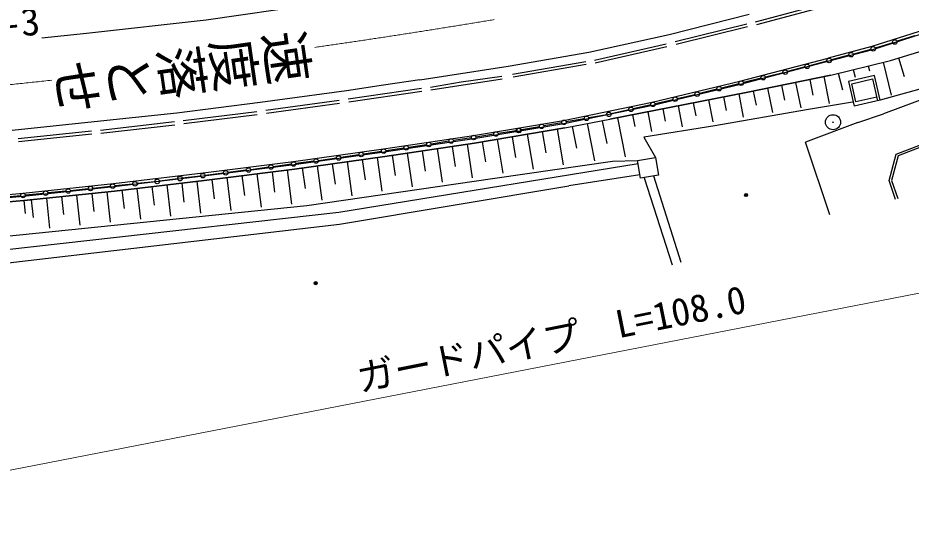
# Model space of a CAD drawing. Units: millimetres, scale not verified. Extents: x 40000 to 680000, y 20000 to 380000.
# Drawn here: x 406428 to 465421, y 240842 to 275017 of the extents above; entities that cross this region are included whole.
import ezdxf
from ezdxf.enums import TextEntityAlignment as Align

# ---------------------------------------------------------------- set-up
doc = ezdxf.new("R2010")
doc.units = ezdxf.units.MM
doc.header["$LTSCALE"] = 1000
doc.linetypes.add('CHAIN', pattern=[18.5, 12, -1.5, 3.5, -1.5])
for name, color, linetype, lineweight in [('M-BGD', 7, 'Continuous', 25), ('M-BMK', 2, 'CHAIN', 13), ('M-STR-HTXT', 7, 'Continuous', 13)]:
    doc.layers.add(name, color=color, linetype=linetype, lineweight=lineweight)
doc.styles.add('@ＭＳ ゴシック', font='')
doc.styles.add('ＭＳ ゴシック', font='')
doc.styles.get('@ＭＳ ゴシック').set_extended_font_data('@MS Gothic')
doc.styles.get('ＭＳ ゴシック').set_extended_font_data('MS Gothic')

msp = doc.modelspace()

# ---------------------------------------------------------------- linework, layer by layer
at = {"layer": 'M-BGD'}
for p, q in [((418868, 274897), (425892, 275892)), ((455146, 274758), (459861, 276014)), ((459913, 275820), (455198, 274565)), ((449437, 273921), (454726, 275262)), ((468558, 274956), (462836, 273115)), ((410965, 273997), (418868, 274897)), ((449845, 273447), (454561, 274618)), ((454609, 274424), (449893, 273253)), ((462892, 272923), (468624, 274767)), ((408006, 273691), (410965, 273997)), ((444131, 272752), (449437, 273921)), ((465636, 273834), (464488, 273468)), ((444515, 272219), (449251, 273301)), ((464202, 273377), (463054, 273010)), ((464066, 272207), (468251, 273504)), ((464066, 272207), (468251, 273504)), ((438808, 271833), (444131, 272752)), ((449295, 273106), (444559, 272024)), ((462836, 273115), (459949, 272361)), ((459999, 272168), (462892, 272923)), ((462766, 272926), (461605, 272619)), ((439100, 271288), (443935, 272125)), ((454108, 270836), (459949, 272361)), ((454157, 270642), (459999, 272168)), ((459863, 272159), (458702, 271852)), ((460119, 271232), (464066, 272207)), ((460119, 271232), (464066, 272207)), ((461315, 272543), (460153, 272236)), ((463572, 272085), (464108, 269916)), ((464589, 272369), (464970, 271139)), ((432984, 270917), (438808, 271833)), ((443969, 271928), (439135, 271091)), ((456960, 271394), (455797, 271102)), ((458412, 271776), (457251, 271469)), ((461599, 271598), (461723, 271096)), ((462586, 271841), (462664, 271522)), ((432984, 270917), (430582, 270568)), ((433672, 270441), (435712, 270785)), ((438413, 270975), (433703, 270244)), ((435712, 270785), (438382, 271172)), ((448309, 269440), (454108, 270836)), ((455506, 271030), (454343, 270738)), ((454533, 270089), (460119, 271232)), ((460119, 271232), (454533, 270089)), ((458722, 270946), (458935, 269908)), ((459653, 271137), (460016, 269365)), ((460612, 271354), (460882, 270261)), ((463002, 271216), (461284, 270820)), ((461284, 270820), (461660, 269187)), ((461505, 270668), (462866, 270982)), ((462866, 270982), (463206, 269534)), ((463383, 269575), (463002, 271216)), ((428133, 270194), (422421, 269430)), ((430582, 270568), (428133, 270194)), ((433079, 270359), (430653, 270001)), ((448352, 269245), (454157, 270642)), ((452598, 270301), (451435, 270010)), ((454052, 270665), (452889, 270374)), ((455929, 270375), (456258, 268768)), ((456860, 270565), (457062, 269577)), ((457791, 270756), (458137, 269067)), ((461767, 269467), (461505, 270668)), ((467071, 270613), (463383, 269575)), ((430653, 270001), (428248, 269654)), ((433107, 270162), (428277, 269456)), ((445523, 268318), (454533, 270089)), ((454533, 270089), (445523, 268318)), ((449687, 269607), (448522, 269342)), ((451144, 269940), (449979, 269674)), ((452030, 269597), (452316, 268142)), ((453031, 269794), (453207, 268899)), ((454032, 269990), (454332, 268462)), ((454998, 270184), (455190, 269245)), ((463148, 269783), (461767, 269467)), ((467295, 270062), (463587, 268673)), ((422421, 269430), (416927, 268712)), ((427647, 269562), (422814, 268891)), ((427674, 269364), (422841, 268693)), ((442458, 268241), (448309, 269440)), ((442495, 268045), (448352, 269245)), ((448230, 269275), (447065, 269009)), ((449027, 269007), (449186, 268200)), ((450028, 269203), (450300, 267822)), ((451029, 269400), (451196, 268549)), ((461546, 269447), (458512, 268949)), ((463383, 269575), (461659, 269180)), ((416927, 268712), (411474, 268137)), ((422209, 268808), (417356, 268221)), ((422233, 268610), (417380, 268022)), ((445314, 268617), (444128, 268406)), ((446772, 268943), (445608, 268677)), ((446024, 268416), (446531, 265839)), ((447025, 268613), (447175, 267850)), ((448026, 268810), (448283, 267501)), ((458512, 268949), (452462, 267886)), ((461910, 268098), (463587, 268673)), ((464439, 266012), (471256, 268653)), ((471312, 268514), (464565, 265900)), ((411474, 268137), (406050, 267578)), ((416765, 268137), (411894, 267582)), ((416788, 267938), (411916, 267383)), ((436518, 267243), (442458, 268241)), ((436549, 267045), (442495, 268045)), ((440869, 267827), (439682, 267616)), ((442350, 268090), (441164, 267879)), ((442541, 267748), (445523, 268318)), ((442541, 267748), (445523, 268318)), ((443832, 268354), (442646, 268143)), ((443038, 267843), (443313, 266401)), ((444032, 268033), (444501, 265578)), ((445026, 268223), (445314, 266718)), ((452462, 267886), (447762, 267127)), ((461910, 268098), (458445, 266813)), ((411300, 267521), (406447, 267027)), ((411320, 267322), (406467, 266828)), ((430585, 266359), (436518, 267243)), ((442541, 267748), (436596, 266749)), ((436596, 266749), (442541, 267748)), ((437859, 267325), (436675, 267140)), ((439339, 267556), (438155, 267371)), ((440064, 267332), (440452, 265023)), ((441055, 267498), (441291, 266095)), ((442045, 267665), (442444, 265296)), ((430614, 266161), (436549, 267045)), ((436596, 266749), (430657, 265864)), ((430657, 265864), (436596, 266749)), ((434898, 266862), (433715, 266677)), ((436379, 267094), (435195, 266909)), ((436101, 266675), (436432, 264456)), ((437092, 266832), (437316, 265499)), ((438082, 266999), (438460, 264751)), ((439073, 267165), (439303, 265798)), ((447762, 267127), (448530, 265786)), ((460062, 262000), (458445, 266813)), ((424640, 265525), (430585, 266359)), ((424666, 265326), (430614, 266161)), ((430440, 266185), (429247, 266006)), ((431929, 266409), (430737, 266230)), ((432142, 266085), (432473, 263862)), ((433418, 266632), (432226, 266453)), ((433132, 266233), (433330, 264899)), ((434121, 266380), (434452, 264159)), ((435111, 266528), (435310, 265195)), ((418670, 264776), (424640, 265525)), ((430657, 265864), (424706, 265029)), ((424706, 265029), (430657, 265864)), ((425974, 265543), (424785, 265384)), ((427461, 265741), (426272, 265582)), ((428951, 265962), (427758, 265783)), ((428177, 265516), (428493, 263265)), ((429169, 265655), (429358, 264310)), ((430161, 265794), (430474, 263562)), ((431152, 265938), (431351, 264603)), ((437938, 264426), (445701, 265559)), ((445701, 265559), (447349, 265599)), ((447349, 265599), (448530, 265786)), ((447539, 264426), (447349, 265599)), ((448530, 265786), (448728, 264618)), ((463978, 264269), (464439, 266012)), ((464565, 265900), (464135, 264274)), ((418695, 264578), (424666, 265326)), ((424706, 265029), (418731, 264280)), ((418731, 264280), (424706, 265029)), ((421514, 264948), (420304, 264796)), ((423001, 265146), (421812, 264987)), ((424488, 265344), (423298, 265185)), ((424208, 264967), (424490, 262715)), ((425202, 265099), (425393, 263733)), ((426194, 265238), (426512, 262968)), ((427185, 265377), (427376, 264021)), ((447385, 265369), (427631, 262165)), ((412751, 264070), (418670, 264776)), ((412774, 263871), (418695, 264578)), ((416989, 264379), (415779, 264227)), ((418498, 264569), (417287, 264417)), ((420006, 264759), (418795, 264606)), ((419229, 264343), (419390, 263058)), ((420225, 264467), (420496, 262299)), ((421221, 264592), (421385, 263278)), ((422216, 264717), (422493, 262506)), ((423212, 264842), (423380, 263503)), ((425521, 262622), (437938, 264426)), ((447513, 264657), (442811, 263912)), ((448728, 264618), (447539, 264426)), ((447784, 264450), (449632, 258703)), ((450244, 258853), (448423, 264565)), ((406769, 263439), (412751, 264070)), ((406788, 263240), (412774, 263871)), ((411074, 263722), (409904, 263598)), ((412543, 263879), (411373, 263754)), ((418731, 264280), (412807, 263573)), ((412807, 263573), (418731, 264280)), ((414012, 264036), (412841, 263911)), ((414288, 263750), (414531, 261718)), ((415481, 264192), (414310, 264068)), ((415275, 263868), (415422, 262635)), ((416263, 263985), (416510, 261911)), ((417250, 264103), (417400, 262846)), ((418237, 264221), (418490, 262103)), ((442815, 263899), (427664, 261360)), ((464395, 263027), (463978, 264269)), ((464135, 264274), (464537, 263075)), ((400830, 262908), (406769, 263439)), ((400847, 262708), (406788, 263240)), ((406621, 263265), (405428, 263145)), ((412807, 263573), (406817, 262942)), ((406817, 262942), (412807, 263573)), ((408113, 263416), (406920, 263295)), ((409605, 263567), (408412, 263446)), ((409313, 263205), (409438, 262020)), ((410311, 263310), (410520, 261327)), ((411310, 263415), (411435, 262221)), ((412308, 263520), (412519, 261522)), ((413301, 263632), (413445, 262425)), ((391739, 261593), (407316, 262994)), ((406817, 262942), (400873, 262409)), ((405455, 260569), (425521, 262622)), ((406830, 262950), (406907, 262090)), ((407316, 262994), (407440, 261819)), ((408315, 263099), (408522, 261132)), ((427631, 262165), (405704, 259689)), ((427664, 261360), (405785, 258818))]:
    msp.add_line(p, q, dxfattribs=at)
for centre, radius in [((464345, 273422), 149), ((461460, 272581), 149), ((462911, 272965), 149), ((458557, 271814), 149), ((460008, 272197), 149), ((457106, 271430), 149), ((454198, 270702), 149), ((455652, 271066), 149), ((452744, 270337), 149), ((449833, 269641), 149), ((451290, 269973), 149), ((446919, 268976), 149), ((448376, 269308), 149), ((443980, 268380), 149), ((445462, 268644), 149), ((460261, 268123), 498), ((441016, 267853), 149), ((442498, 268117), 149), ((460261, 268123), 15), ((436527, 267117), 149), ((438007, 267348), 149), ((439487, 267579), 149), ((439534, 267590), 149), ((433567, 266654), 149), ((435047, 266886), 149), ((429099, 265984), 149), ((430588, 266208), 149), ((432077, 266431), 149), ((424636, 265364), 149), ((426123, 265562), 149), ((427610, 265761), 149), ((420155, 264777), 149), ((421663, 264967), 149), ((423150, 265165), 149), ((415630, 264208), 149), ((417138, 264398), 149), ((418646, 264588), 149), ((409755, 263582), 149), ((411223, 263738), 149), ((412692, 263895), 149), ((414161, 264052), 149), ((406771, 263280), 149), ((408263, 263431), 149), ((454523, 263310), 100), ((454523, 263310), 87.5), ((454523, 263310), 75), ((454523, 263310), 62.5), ((454523, 263310), 50), ((454523, 263310), 37.5), ((454524, 263310), 25), ((454523, 263310), 12.5), ((426096, 257489), 100), ((426096, 257489), 87.5), ((426096, 257489), 75), ((426096, 257489), 62.5), ((426096, 257489), 50), ((426096, 257489), 37.5), ((426097, 257489), 25), ((426096, 257489), 12.5)]:
    msp.add_circle(centre, radius, dxfattribs=at)
at = {"layer": 'M-BMK'}
for start, end in [(278.12777, 279.62178), (260.81767, 276.1223)]:
    msp.add_arc((355343, 768044), 500000, start, end, dxfattribs=at)
at = {"layer": 'M-STR-HTXT'}
msp.add_line((383826, 240842), (489083, 261320), dxfattribs=at)

# ---------------------------------------------------------------- texts
at = {"layer": 'M-BGD'}
for s, height, rotation, style, p in [('13575-00-3', 1833, 5.4, 'ＭＳ ゴシック', (395591, 272198)), ('速度落とせ', 2566, 188.191, '@ＭＳ ゴシック', (425643, 274754))]:
    msp.add_text(s, height=height, rotation=rotation, dxfattribs=dict(at, style=style)).set_placement(p, align=Align.BOTTOM_LEFT)
at = {"layer": 'M-STR-HTXT', "style": 'ＭＳ ゴシック'}
for s, p in [('L=108.0', (446210, 253305)), ('ガードパイプ', (429132, 249761))]:
    msp.add_text(s, height=1833, rotation=11.4, dxfattribs=at).set_placement(p, align=Align.BOTTOM_LEFT)

doc.saveas('drawing.dxf')
